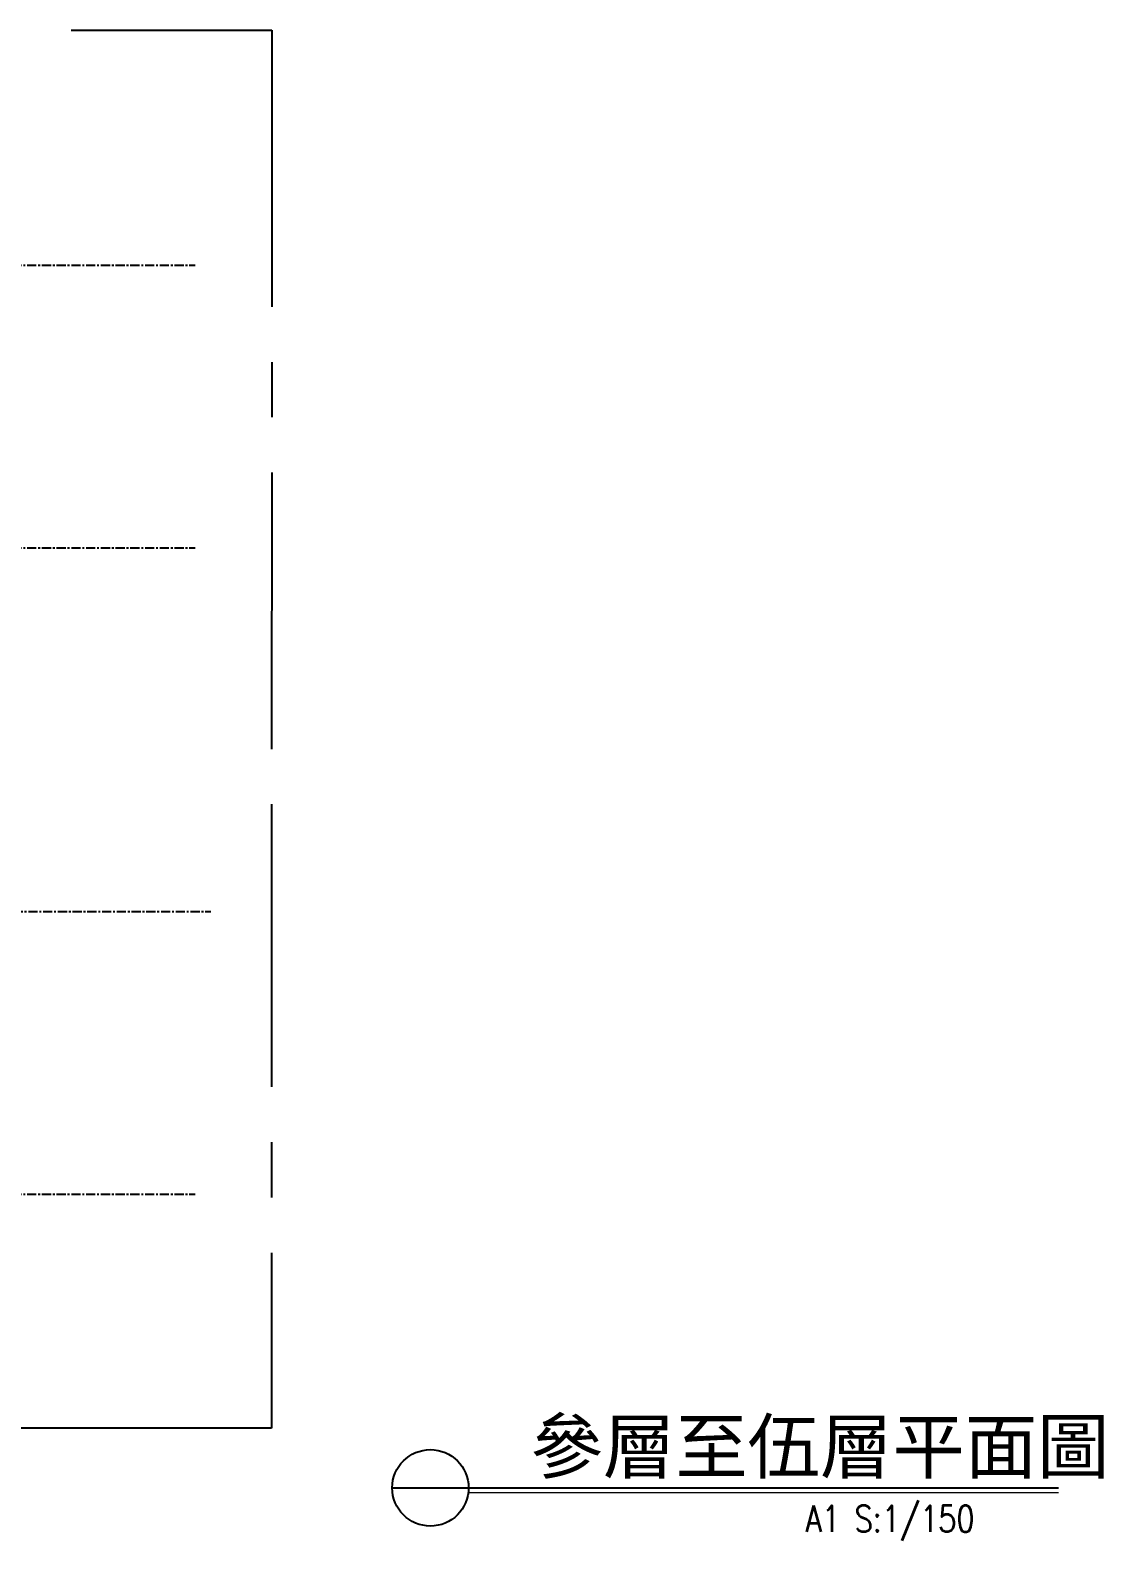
# Model space of a CAD drawing. Header units: millimetres. Extents: x -3377 to 119122, y -22007 to 15479.
# Drawn here: x 43039 to 45224, y 8049 to 11123 of the extents above; entities that cross this region are included whole.
import ezdxf
from ezdxf.enums import TextEntityAlignment as Align

# ---------------------------------------------------------------- set-up
doc = ezdxf.new("R2010")
doc.units = ezdxf.units.MM
doc.header["$LTSCALE"] = 150
doc.header["$MEASUREMENT"] = 0
doc.linetypes.add('CENTER', pattern=[2, 1.25, -0.25, 0.25, -0.25])
doc.layers.get('0').update_dxf_attribs({"plot": 0})
doc.layers.add('5', color=5, linetype='Continuous', lineweight=13)
for name, color, linetype in [('Duct', 1, 'Continuous'), ('GRID', 5, 'CENTER'), ('TEXT', 2, 'Continuous')]:
    doc.layers.add(name, color=color, linetype=linetype)
doc.layers.add('LABEL', color=1, linetype='Continuous', plot=False)
doc.layers.add('S-ARCH', color=252, linetype='Continuous', plot=False)
doc.styles.add('CT', font='kaiu.ttf')
doc.styles.add('ET', font='simplex.shx', dxfattribs={"width": 0.8})

# ---------------------------------------------------------------- blocks, each defined once
blk = doc.blocks.new('A$C69764756')
at = {"layer": '5', "color": 252, "linetype": 'Continuous'}
blk.add_lwpolyline([(2960.13494, -1776.90136), (4160.86351, -1776.90136)], dxfattribs=at)
at = {"layer": 'Duct', "color": 252, "linetype": 'CENTER', "ltscale": 3}
blk.add_lwpolyline([(-3248.34882, -1646.48446), (-3248.33714, -389.26289), (-3248.3549, 1198.22963), (2559.9, 1198.1), (2559.3809, -389.35039), (2558.9663, -1646.48446), (-422.8204, -1646.48157)], close=True, dxfattribs=at)
blk.add_lwpolyline([(-3248.34882, -1646.48446), (-3248.33714, -389.26289), (-3248.3549, 1198.22963), (2559.9, 1198.1), (2559.3809, -389.35039), (2558.9663, -1646.48446), (-422.8204, -1646.48157)], close=True, dxfattribs=at)
blk.add_lwpolyline([(-3248.34882, -1646.48446), (-3248.33714, -389.26289), (-3248.3549, 1198.22963), (2559.9, 1198.1), (2559.3809, -389.35039), (2558.9663, -1646.48446), (-422.8204, -1646.48157)], close=True, dxfattribs=at)
at = {"layer": 'GRID', "color": 252, "ltscale": 0.1}
for p, q in [((-1388.2411, 720), (2403.48217, 720)), ((-1388.2411, 145), (2403.48217, 145)), ((-1355.7411, -595), (2435.98217, -595)), ((-1388.2411, -1170), (2403.48217, -1170))]:
    blk.add_line(p, q, dxfattribs=at)
at = {"layer": 'LABEL', "color": 252}
blk.add_lwpolyline([(2804.75507, -1767.7655), (4160.86351, -1767.7655)], dxfattribs=at)
at = {"layer": 'LABEL', "color": 252, "linetype": 'Continuous'}
blk.add_arc((2882.51512, -1767.7655), 77.76005, 180.0000015, 179.9999985, dxfattribs=at)
at = {"layer": 'TEXT', "color": 252, "linetype": 'Continuous', "style": 'CT', "width": 1}
blk.add_text('參層至伍層平面圖', height=108, dxfattribs=at).set_placement((3086.3978, -1737.49013))
at = {"layer": 'TEXT', "color": 252, "style": 'ET', "width": 0.8}
blk.add_text('A1 S:1/150', height=54, dxfattribs=at).set_placement((3990.2411, -1857.45904), align=Align.RIGHT)
blk = doc.blocks.new('2021-1102')
blk.add_blockref('A$C69764756', (28860.3, -5596))

msp = doc.modelspace()

# ---------------------------------------------------------------- block references
at = {"layer": 'S-ARCH'}
msp.add_blockref('2021-1102', (12110.4, 15520.27), dxfattribs=at)

doc.saveas('drawing.dxf')
